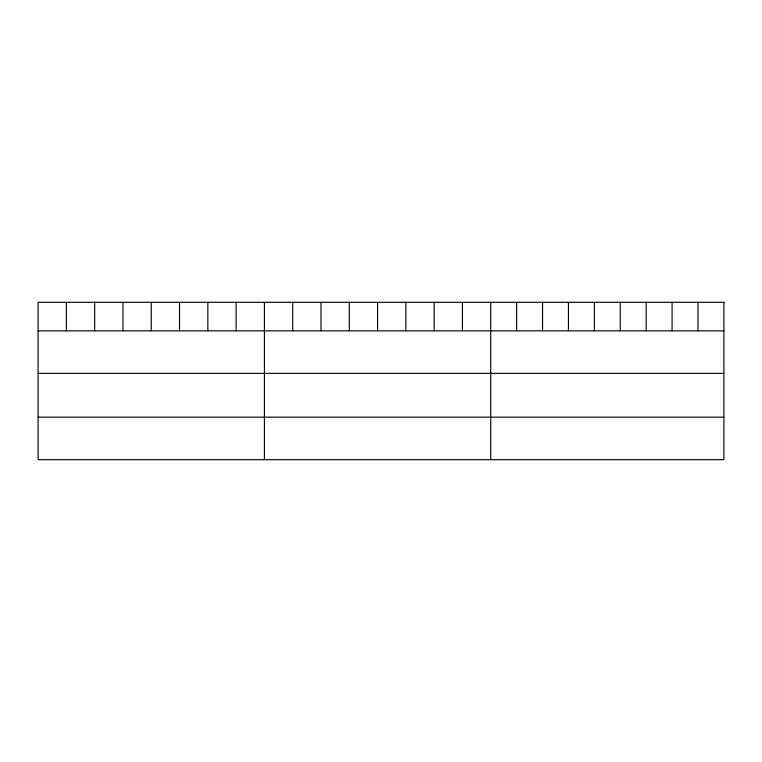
<?xml version="1.0" encoding="UTF-8"?>
<svg xmlns="http://www.w3.org/2000/svg" width="762" height="762" viewBox="0 0 762 762"><rect width="100%" height="100%" fill="white"/><g stroke="black" fill="none" stroke-linecap="round" stroke-linejoin="round"><path stroke-width="1.14" d="M38.1 330.832L723.9 330.832M38.1 373.361L723.9 373.361M38.1 417.166L723.9 417.166M697.992 302.314L697.992 330.832M672.084 302.314L672.084 330.832M646.176 302.314L646.176 330.832M620.268 302.314L620.268 330.832M594.36 302.314L594.36 330.832M568.452 302.314L568.452 330.832M542.544 302.314L542.544 330.832M516.636 302.314L516.636 330.832M490.728 302.314L490.728 459.686M462.439 302.314L462.439 330.832M434.149 302.314L434.149 330.832M405.86 302.314L405.86 330.832M377.571 302.314L377.571 330.832M349.282 302.314L349.282 330.832M320.993 302.314L320.993 330.832M292.703 302.314L292.703 330.832M264.414 302.314L264.414 459.686M236.125 302.314L236.125 330.832M207.835 302.314L207.835 330.832M179.546 302.314L179.546 330.832M151.257 302.314L151.257 330.832M122.968 302.314L122.968 330.832M94.678 302.314L94.678 330.832M66.389 302.314L66.389 330.832M723.9 302.314L38.1 302.314L38.1 459.686L723.9 459.686L723.9 302.314"/></g></svg>
